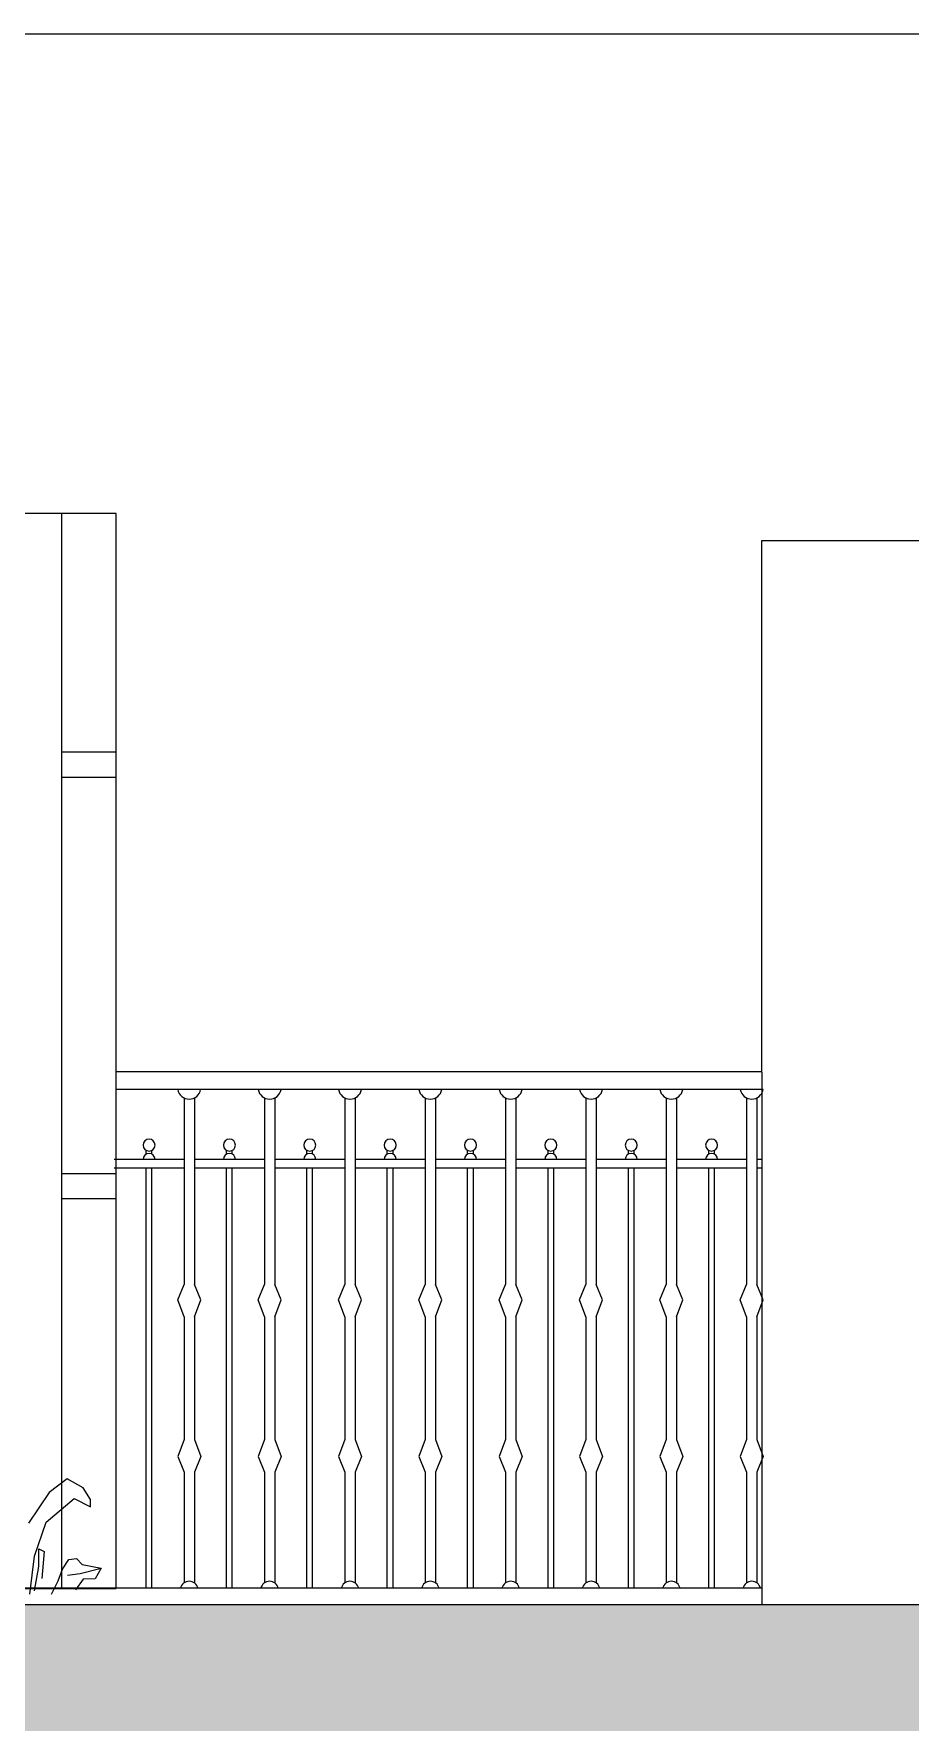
# Model space of a CAD drawing. Header units: inches. Extents: x -173 to 14008, y -3334 to 10368.
# Drawn here: x 8167.5 to 8348.8, y 9818.8 to 10168.2 of the extents above; entities that cross this region are included whole.
import ezdxf

# ---------------------------------------------------------------- set-up
doc = ezdxf.new("R2010")
doc.units = ezdxf.units.IN
doc.header["$MEASUREMENT"] = 0
doc.layers.add('ARREDAMENTO', color=8, linetype='Continuous', lineweight=18)
doc.layers.add('ringhiera', color=251, linetype='Continuous')

# ---------------------------------------------------------------- blocks, each defined once
blk = doc.blocks.new('parete')
at = {"layer": 'ARREDAMENTO'}
for p, q in [((2930.4, 3769.02), (2740.95, 3769.02)), ((2919.12, 3546.61), (2919.12, 3769.02)), ((2930.4, 3546.61), (2930.4, 3769.02)), ((2919.12, 3719.68), (2930.4, 3719.68)), ((2919.12, 3714.48), (2930.4, 3714.48)), ((2919.12, 3632.46), (2930.4, 3632.46)), ((2919.12, 3627.26), (2930.4, 3627.26)), ((2920.24, 3569.26), (2916.54, 3566.44)), ((2923.53, 3567.41), (2920.24, 3569.26)), ((2925.05, 3565.02), (2923.53, 3567.41)), ((2916.54, 3566.44), (2912.22, 3560.1)), ((2915.92, 3560.3), (2921.67, 3565.22)), ((2921.67, 3565.22), (2925.09, 3563.46)), ((2925.09, 3563.46), (2925.05, 3565.02)), ((2913.47, 3553.29), (2915.92, 3560.3)), ((2912.55, 3545.44), (2913.47, 3553.29)), ((2914.35, 3551.16), (2914.37, 3554.78)), ((2914.37, 3554.78), (2915.5, 3554.27)), ((2915.5, 3554.27), (2915.03, 3548.64)), ((2920.6, 3552.59), (2922.19, 3552.82)), ((2922.19, 3552.82), (2923.34, 3551.58)), ((2913.5, 3546.07), (2914.35, 3551.16)), ((2918.37, 3548.19), (2919.29, 3550.57)), ((2919.29, 3550.57), (2920.6, 3552.59)), ((2922.93, 3549.65), (2920.29, 3549.29)), ((2927.02, 3550.62), (2922.93, 3549.65)), ((2923.34, 3551.58), (2927.3, 3550.78)), ((2927.3, 3550.78), (2926.01, 3548.58)), ((2740.95, 3546.61), (2930.4, 3546.61)), ((2916.97, 3545.44), (2918.37, 3548.19)), ((2923.54, 3548.51), (2922, 3546.3)), ((2926.01, 3548.58), (2923.54, 3548.51))]:
    blk.add_line(p, q, dxfattribs=at)

msp = doc.modelspace()

# ---------------------------------------------------------------- hatches: boundary and pattern name
h = msp.add_hatch(color=256)
h.dxf.hatch_style = 1
h.paths.add_polyline_path([(7858.82, 9843.19), (7346.38, 9843.19), (7346.38, 9808.19), (7858.82, 9808.19)])
h.paths.add_polyline_path([(8622.93, 9843.19), (7858.82, 9843.19), (7858.82, 9808.19), (8622.93, 9808.19)])

# ---------------------------------------------------------------- linework, layer by layer
for p, q in [((7105.42, 10168.19), (9299.51, 10168.19)), ((8318.14, 9953.37), (8318.14, 10063.37)), ((8318.14, 10063.37), (8427.9, 10063.37)), ((8318.14, 9953.38), (8184.55, 9953.38)), ((8318.14, 9953.37), (8318.14, 9843.19)), ((8318.42, 9949.77), (8184.55, 9949.77)), ((8198.58, 9948.02), (8198.58, 9909.43)), ((8200.73, 9948.02), (8200.73, 9909.43)), ((8215.2, 9948.02), (8215.2, 9909.43)), ((8215.2, 9948.02), (8215.2, 9909.43)), ((8217.36, 9948.02), (8217.36, 9909.43)), ((8217.36, 9948.02), (8217.36, 9909.43)), ((8231.83, 9948.02), (8231.83, 9909.43)), ((8233.99, 9948.02), (8233.99, 9909.43)), ((8248.46, 9948.02), (8248.46, 9909.43)), ((8250.62, 9948.02), (8250.62, 9909.43)), ((8265.09, 9948.02), (8265.09, 9909.43)), ((8267.25, 9948.02), (8267.25, 9909.43)), ((8281.72, 9948.02), (8281.72, 9909.43)), ((8283.87, 9948.02), (8283.87, 9909.43)), ((8298.35, 9948.02), (8298.35, 9909.43)), ((8300.5, 9948.02), (8300.5, 9909.43)), ((8314.97, 9948.02), (8314.97, 9909.43)), ((8317.13, 9948.02), (8317.13, 9909.43)), ((8190.75, 9936.38), (8190.75, 9937.16)), ((8191.93, 9936.38), (8191.93, 9937.16)), ((8207.38, 9936.38), (8207.38, 9937.16)), ((8208.56, 9936.38), (8208.56, 9937.16)), ((8224.01, 9936.38), (8224.01, 9937.16)), ((8225.19, 9936.38), (8225.19, 9937.16)), ((8240.63, 9936.38), (8240.63, 9937.16)), ((8241.82, 9936.38), (8241.82, 9937.16)), ((8257.26, 9936.38), (8257.26, 9937.16)), ((8258.44, 9936.38), (8258.44, 9937.16)), ((8273.89, 9936.38), (8273.89, 9937.16)), ((8275.07, 9936.38), (8275.07, 9937.16)), ((8290.52, 9936.38), (8290.52, 9937.16)), ((8291.7, 9936.38), (8291.7, 9937.16)), ((8307.15, 9936.38), (8307.15, 9937.16)), ((8308.33, 9936.38), (8308.33, 9937.16)), ((8198.58, 9935.3), (8184.1, 9935.3)), ((8198.58, 9933.49), (8184.1, 9933.49)), ((8190.75, 9846.55), (8190.75, 9933.49)), ((8191.93, 9846.55), (8191.93, 9933.49)), ((8215.2, 9935.3), (8200.73, 9935.3)), ((8215.2, 9933.49), (8200.73, 9933.49)), ((8207.38, 9846.55), (8207.38, 9933.49)), ((8208.56, 9846.55), (8208.56, 9933.49)), ((8231.83, 9935.3), (8217.36, 9935.3)), ((8231.83, 9933.49), (8217.36, 9933.49)), ((8224.01, 9846.55), (8224.01, 9933.49)), ((8225.19, 9846.55), (8225.19, 9933.49)), ((8248.46, 9935.3), (8233.99, 9935.3)), ((8248.46, 9933.49), (8233.99, 9933.49)), ((8240.63, 9846.55), (8240.63, 9933.49)), ((8241.82, 9846.55), (8241.82, 9933.49)), ((8265.09, 9935.3), (8250.62, 9935.3)), ((8265.09, 9933.49), (8250.62, 9933.49)), ((8257.26, 9846.55), (8257.26, 9933.49)), ((8258.44, 9846.55), (8258.44, 9933.49)), ((8281.72, 9935.3), (8267.25, 9935.3)), ((8281.72, 9933.49), (8267.25, 9933.49)), ((8273.89, 9846.55), (8273.89, 9933.49)), ((8275.07, 9846.55), (8275.07, 9933.49)), ((8298.35, 9935.3), (8283.87, 9935.3)), ((8298.35, 9933.49), (8283.87, 9933.49)), ((8290.52, 9846.55), (8290.52, 9933.49)), ((8291.7, 9846.55), (8291.7, 9933.49)), ((8314.97, 9935.3), (8300.5, 9935.3)), ((8314.97, 9933.49), (8300.5, 9933.49)), ((8307.15, 9846.55), (8307.15, 9933.49)), ((8308.33, 9846.55), (8308.33, 9933.49)), ((8318.14, 9935.3), (8317.13, 9935.3)), ((8318.14, 9933.49), (8317.13, 9933.49)), ((8197.27, 9906.24), (8198.58, 9909.43)), ((8202.04, 9906.24), (8200.73, 9909.43)), ((8213.9, 9906.24), (8215.2, 9909.43)), ((8213.9, 9906.24), (8215.2, 9909.43)), ((8218.66, 9906.24), (8217.36, 9909.43)), ((8218.66, 9906.24), (8217.36, 9909.43)), ((8230.53, 9906.24), (8231.83, 9909.43)), ((8235.29, 9906.24), (8233.99, 9909.43)), ((8247.16, 9906.24), (8248.46, 9909.43)), ((8251.92, 9906.24), (8250.62, 9909.43)), ((8263.79, 9906.24), (8265.09, 9909.43)), ((8268.55, 9906.24), (8267.25, 9909.43)), ((8280.41, 9906.24), (8281.72, 9909.43)), ((8285.18, 9906.24), (8283.87, 9909.43)), ((8297.04, 9906.24), (8298.35, 9909.43)), ((8301.81, 9906.24), (8300.5, 9909.43)), ((8313.67, 9906.24), (8314.97, 9909.43)), ((8318.43, 9906.24), (8317.13, 9909.43)), ((8198.58, 9902.7), (8197.27, 9906.24)), ((8200.73, 9902.7), (8202.04, 9906.24)), ((8215.2, 9902.7), (8213.9, 9906.24)), ((8215.2, 9902.7), (8213.9, 9906.24)), ((8217.36, 9902.7), (8218.66, 9906.24)), ((8217.36, 9902.7), (8218.66, 9906.24)), ((8231.83, 9902.7), (8230.53, 9906.24)), ((8233.99, 9902.7), (8235.29, 9906.24)), ((8248.46, 9902.7), (8247.16, 9906.24)), ((8250.62, 9902.7), (8251.92, 9906.24)), ((8265.09, 9902.7), (8263.79, 9906.24)), ((8267.25, 9902.7), (8268.55, 9906.24)), ((8281.72, 9902.7), (8280.41, 9906.24)), ((8283.87, 9902.7), (8285.18, 9906.24)), ((8298.35, 9902.7), (8297.04, 9906.24)), ((8300.5, 9902.7), (8301.81, 9906.24)), ((8314.97, 9902.7), (8313.67, 9906.24)), ((8317.13, 9902.7), (8318.43, 9906.24)), ((8198.58, 9902.7), (8198.58, 9877.34)), ((8200.73, 9902.7), (8200.73, 9877.34)), ((8215.2, 9902.7), (8215.2, 9877.34)), ((8215.2, 9902.7), (8215.2, 9877.34)), ((8217.36, 9902.7), (8217.36, 9877.34)), ((8217.36, 9902.7), (8217.36, 9877.34)), ((8231.83, 9902.7), (8231.83, 9877.34)), ((8233.99, 9902.7), (8233.99, 9877.34)), ((8248.46, 9902.7), (8248.46, 9877.34)), ((8250.62, 9902.7), (8250.62, 9877.34)), ((8265.09, 9902.7), (8265.09, 9877.34)), ((8267.25, 9902.7), (8267.25, 9877.34)), ((8281.72, 9902.7), (8281.72, 9877.34)), ((8283.87, 9902.7), (8283.87, 9877.34)), ((8298.35, 9902.7), (8298.35, 9877.34)), ((8300.5, 9902.7), (8300.5, 9877.34)), ((8314.97, 9902.7), (8314.97, 9877.34)), ((8317.13, 9902.7), (8317.13, 9877.34)), ((8198.58, 9877.34), (8197.27, 9873.79)), ((8200.73, 9877.34), (8202.04, 9873.79)), ((8215.2, 9877.34), (8213.9, 9873.79)), ((8215.2, 9877.34), (8213.9, 9873.79)), ((8217.36, 9877.34), (8218.66, 9873.79)), ((8217.36, 9877.34), (8218.66, 9873.79)), ((8231.83, 9877.34), (8230.53, 9873.79)), ((8233.99, 9877.34), (8235.29, 9873.79)), ((8248.46, 9877.34), (8247.16, 9873.79)), ((8250.62, 9877.34), (8251.92, 9873.79)), ((8265.09, 9877.34), (8263.79, 9873.79)), ((8267.25, 9877.34), (8268.55, 9873.79)), ((8281.72, 9877.34), (8280.41, 9873.79)), ((8283.87, 9877.34), (8285.18, 9873.79)), ((8298.35, 9877.34), (8297.04, 9873.79)), ((8300.5, 9877.34), (8301.81, 9873.79)), ((8314.97, 9877.34), (8313.67, 9873.79)), ((8317.13, 9877.34), (8318.43, 9873.79)), ((8197.27, 9873.79), (8198.58, 9870.61)), ((8202.04, 9873.79), (8200.73, 9870.61)), ((8213.9, 9873.79), (8215.2, 9870.61)), ((8213.9, 9873.79), (8215.2, 9870.61)), ((8218.66, 9873.79), (8217.36, 9870.61)), ((8218.66, 9873.79), (8217.36, 9870.61)), ((8230.53, 9873.79), (8231.83, 9870.61)), ((8235.29, 9873.79), (8233.99, 9870.61)), ((8247.16, 9873.79), (8248.46, 9870.61)), ((8251.92, 9873.79), (8250.62, 9870.61)), ((8263.79, 9873.79), (8265.09, 9870.61)), ((8268.55, 9873.79), (8267.25, 9870.61)), ((8280.41, 9873.79), (8281.72, 9870.61)), ((8285.18, 9873.79), (8283.87, 9870.61)), ((8297.04, 9873.79), (8298.35, 9870.61)), ((8301.81, 9873.79), (8300.5, 9870.61)), ((8313.67, 9873.79), (8314.97, 9870.61)), ((8318.43, 9873.79), (8317.13, 9870.61)), ((8198.58, 9870.61), (8198.58, 9847.65)), ((8200.73, 9870.61), (8200.73, 9847.65)), ((8215.2, 9870.61), (8215.2, 9847.65)), ((8215.2, 9870.61), (8215.2, 9847.65)), ((8217.36, 9870.61), (8217.36, 9847.65)), ((8217.36, 9870.61), (8217.36, 9847.65)), ((8231.83, 9870.61), (8231.83, 9847.65)), ((8233.99, 9870.61), (8233.99, 9847.65)), ((8248.46, 9870.61), (8248.46, 9847.65)), ((8250.62, 9870.61), (8250.62, 9847.65)), ((8265.09, 9870.61), (8265.09, 9847.65)), ((8267.25, 9870.61), (8267.25, 9847.65)), ((8281.72, 9870.61), (8281.72, 9847.65)), ((8283.87, 9870.61), (8283.87, 9847.65)), ((8298.35, 9870.61), (8298.35, 9847.65)), ((8300.5, 9870.61), (8300.5, 9847.65)), ((8314.97, 9870.61), (8314.97, 9847.65)), ((8317.13, 9870.61), (8317.13, 9847.65)), ((8318.14, 9846.55), (7995.1, 9846.55)), ((7346.38, 9843.19), (8622.93, 9843.19))]:
    msp.add_line(p, q)
for centre, radius, start, end in [((8199.65, 9950.16), 2.4, 189.5652, 350.4348), ((8216.28, 9950.16), 2.4, 189.5652, 350.4348), ((8216.28, 9950.16), 2.4, 189.5652, 350.4348), ((8232.91, 9950.16), 2.4, 189.5652, 350.4348), ((8249.54, 9950.16), 2.4, 189.5652, 350.4348), ((8266.17, 9950.16), 2.4, 189.5652, 350.4348), ((8282.8, 9950.16), 2.4, 189.5652, 350.4348), ((8299.42, 9950.16), 2.4, 189.5652, 350.4348), ((8316.05, 9950.16), 2.4, 189.5652, 350.4348), ((8191.34, 9938.25), 1.24, 0, 180), ((8207.97, 9938.25), 1.24, 0, 180), ((8224.6, 9938.25), 1.24, 0, 180), ((8241.23, 9938.25), 1.24, 0, 180), ((8257.85, 9938.25), 1.24, 0, 180), ((8274.48, 9938.25), 1.24, 0, 180), ((8291.11, 9938.25), 1.24, 0, 180), ((8307.74, 9938.25), 1.24, 0, 180), ((8191.34, 9938.25), 1.24, 180, 0), ((8191.34, 9935.3), 1.24, 0, 180), ((8207.97, 9938.25), 1.24, 180, 0), ((8207.97, 9935.3), 1.24, 0, 180), ((8224.6, 9938.25), 1.24, 180, 0), ((8224.6, 9935.3), 1.24, 0, 180), ((8241.23, 9938.25), 1.24, 180, 0), ((8241.23, 9935.3), 1.24, 0, 180), ((8257.85, 9938.25), 1.24, 180, 0), ((8257.85, 9935.3), 1.24, 0, 180), ((8274.48, 9938.25), 1.24, 180, 0), ((8274.48, 9935.3), 1.24, 0, 180), ((8291.11, 9938.25), 1.24, 180, 0), ((8291.11, 9935.3), 1.24, 0, 180), ((8307.74, 9938.25), 1.24, 180, 0), ((8307.74, 9935.3), 1.24, 0, 180), ((8199.65, 9846.15), 1.85, 12.4754, 167.5246), ((8216.28, 9846.15), 1.85, 12.4754, 167.5246), ((8216.28, 9846.15), 1.85, 12.4754, 167.5246), ((8232.91, 9846.15), 1.85, 12.4754, 167.5246), ((8249.54, 9846.15), 1.85, 12.4754, 167.5246), ((8266.17, 9846.15), 1.85, 12.4754, 167.5246), ((8282.8, 9846.15), 1.85, 12.4754, 167.5246), ((8299.42, 9846.15), 1.85, 12.4754, 167.5246)]:
    msp.add_arc(centre, radius, start, end)
at = {"layer": 'ringhiera'}
msp.add_arc((8316.05, 9846.15), 1.85, 12.4754, 167.5246, dxfattribs=at)

# ---------------------------------------------------------------- block references
msp.add_blockref('parete', (5254.15, 6299.93))

doc.saveas('drawing.dxf')
